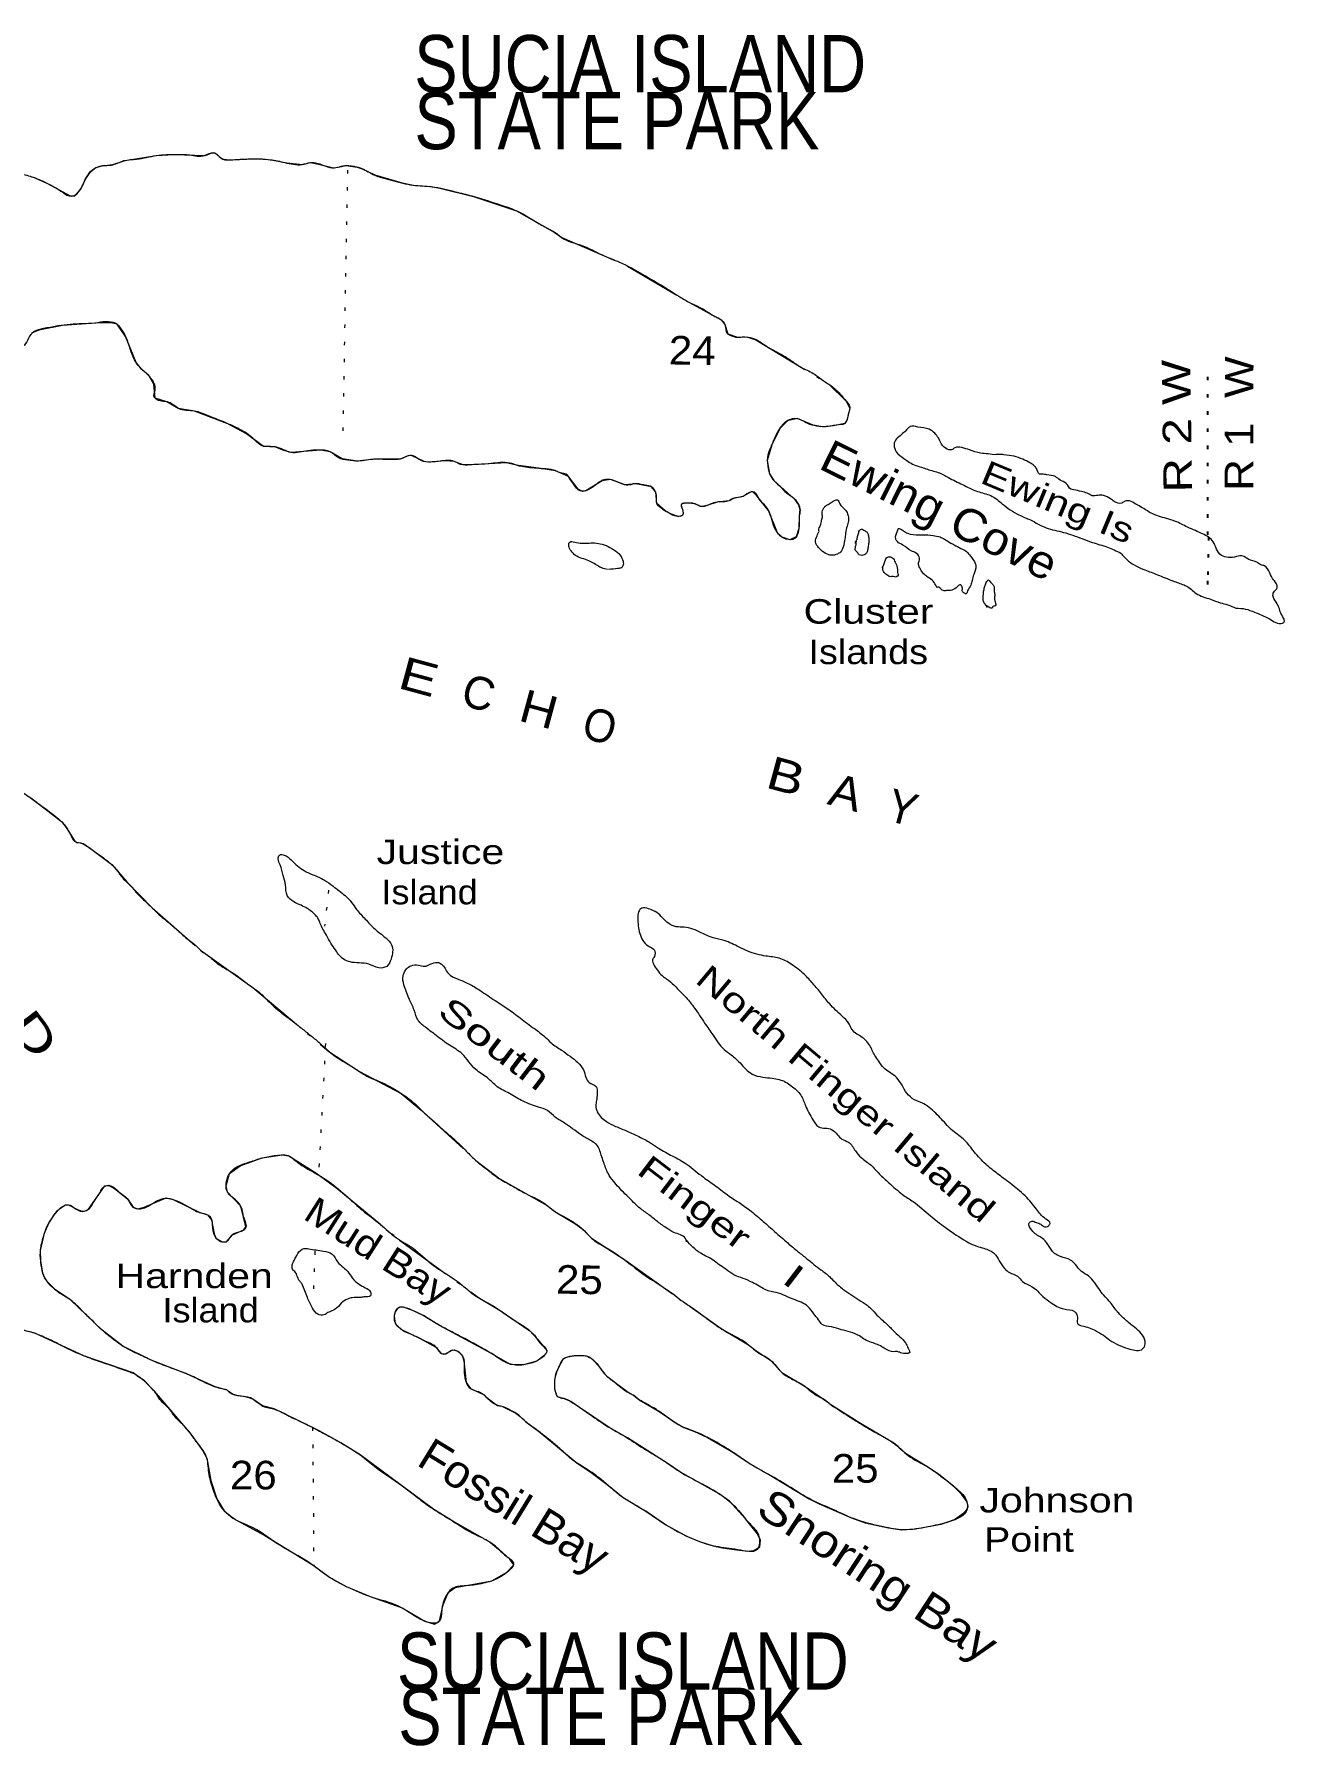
# Model space of a CAD drawing. Header units: feet. Extents: x -489137 to -242534, y 368785 to 558127.
# Drawn here: x -464296 to -456643, y 462159 to 472625 of the extents above; entities that cross this region are included whole.
import ezdxf

# ---------------------------------------------------------------- set-up
doc = ezdxf.new("R2010")
doc.units = ezdxf.units.FT
doc.header["$LTSCALE"] = 70
doc.linetypes.add('DOT_DASHED', pattern=[7.7, 5, -1.2, 0.3, -1.2])
doc.linetypes.add('DOTTED', pattern=[1.5, 0.3, -1.2])
for name, color, linetype, lineweight in [('39', 7, 'Continuous', 13), ('44', 7, 'DOT_DASHED', 13), ('6', 7, 'DOTTED', 25), ('7', 7, 'DOTTED', 13)]:
    doc.layers.add(name, color=color, linetype=linetype, lineweight=lineweight)
doc.layers.add('41', color=7, linetype='Continuous')
doc.layers.add('42', color=7, linetype='Continuous')

msp = doc.modelspace()

# ---------------------------------------------------------------- linework, layer by layer
at = {"layer": '39'}
for points in [[(-466481.91, 470072.8), (-466536.91, 470039.17), (-466600.3, 469983.39), (-466678.2, 469901.52), (-466719.41, 469843.42), (-466791.42, 469749.32), (-466836.64, 469693.3), (-466891.9, 469641.46), (-466928.62, 469615.66), (-466962.94, 469616.14), (-466980.68, 469646.74), (-466979.91, 469701.35), (-466975.33, 469739.73), (-466986.5, 469806.66), (-466995.76, 469865.46), (-467015.98, 469863.72), (-467046.58, 469841.89), (-467073.23, 469813.93), (-467111.7, 469806.37), (-467131.61, 469826.88), (-467131.09, 469863.29), (-467104.1, 469915.52), (-467081.55, 469939.49), (-467040.82, 469963.2), (-467014.38, 469977), (-466997.77, 470009.14), (-467013.37, 470047.8), (-467061.92, 470042.4), (-467101.98, 470065.22), (-467103.23, 470119.86), (-467100.18, 470192.66), (-467075.38, 470232.78), (-467024.39, 470268.49), (-466991.54, 470306.48), (-466986.58, 470371.15), (-466978.75, 470496.49), (-466955.88, 470542.71), (-466923.01, 470582.72), (-466904.23, 470624.94), (-466875.37, 470667.03), (-466850.37, 470721.32), (-466846.16, 470733.4), (-466804.72, 470807.68), (-466773.74, 470855.81), (-466673.67, 470935.36), (-466626.6, 470979.21), (-466573.3, 471035.13), (-466511.93, 471090.93), (-466466.65, 471151), (-466433.95, 471178.87), (-466370.9, 471210.37), (-466346.1, 471250.49), (-466294.77, 471310.48), (-466243.4, 471372.49), (-466192.18, 471424.38), (-466140.93, 471478.3), (-466055.45, 471525.67), (-465982.16, 471567.14), (-465868.18, 471630.31), (-465766.4, 471687.57), (-465681.17, 471716.74), (-465628.59, 471722.08), (-465543.62, 471733.04), (-465491.04, 471738.38), (-465408.15, 471745.32), (-465341.32, 471758.56), (-465254.24, 471775.56), (-465183.46, 471782.67), (-465116.66, 471793.88), (-465054.16, 471786.95), (-464963.42, 471777.59), (-464890.76, 471774.56), (-464844.35, 471771.9), (-464739.33, 471772.46), (-464642.11, 471793.37), (-464561.4, 471788.2), (-464529.07, 471789.78), (-464462.53, 471782.79), (-464381.91, 471771.55), (-464301.43, 471750.2), (-464207.11, 471708.43), (-464120.98, 471658.67), (-464068.83, 471633.67), (-464019.92, 471665.37), (-463978.39, 471745.72), (-463939.31, 471795.76), (-463878.37, 471821.22), (-463825.82, 471824.54), (-463746.68, 471851.76), (-463669.81, 471860.81), (-463548.33, 471883.41), (-463425.05, 471889.79), (-463344.32, 471886.65), (-463253.49, 471883.36), (-463198.72, 471900.81), (-463142.73, 471861.59), (-463092.31, 471856.85)], [(-463092.31, 471856.85), (-463001.37, 471861.66), (-462910.49, 471862.42), (-462851.99, 471857.56), (-462763.38, 471840.15), (-462658.54, 471828.57), (-462603.85, 471839.96), (-462531.37, 471824.79), (-462473.05, 471807.79), (-462386, 471822.77), (-462327.56, 471813.87), (-462303.42, 471807.46), (-462223.2, 471767.91), (-462104.6, 471729.84), (-461979.79, 471701.81), (-461862.8, 471692.09), (-461721.87, 471661.81), (-461619.24, 471636.11), (-461456.39, 471585.29), (-461323.82, 471534.89), (-461229.7, 471478.96), (-461155.57, 471437.46), (-461093.49, 471400.18), (-461073.53, 471383.72), (-460947.02, 471333.41), (-460822.64, 471275.03), (-460716.24, 471231.06), (-460573.92, 471156.25), (-460443.74, 471079.58), (-460341.66, 471015.45), (-460275.55, 470978.11), (-460203.35, 470942.71), (-460133.28, 470899.25), (-460095.21, 470878.49), (-460067.63, 470829.55), (-460061.97, 470801.15), (-460035.98, 470782.58), (-459997.76, 470771.93), (-459967.45, 470773.53), (-459902.93, 470766.57), (-459820.81, 470718.89), (-459730.64, 470669.08), (-459662.59, 470625.65), (-459606.57, 470588.45), (-459532.39, 470551), (-459472.42, 470507.68), (-459416.4, 470470.49), (-459368.57, 470425.31), (-459338.77, 470390.5), (-459309.15, 470343.56), (-459315.69, 470309.25), (-459344.93, 470240.87), (-459375.27, 470237.24), (-459440.05, 470226), (-459510.69, 470229), (-459565, 470243.92), (-459619.14, 470270.97), (-459671.67, 470269.68), (-459724.74, 470229.95), (-459768.19, 470155.69), (-459795.36, 470091.32), (-459812.28, 470036.93), (-459807.2, 469968.07), (-459797.59, 469933.54), (-459769.9, 469892.69), (-459730.03, 469855.71), (-459696.19, 469820.85), (-459660.2, 469796.07), (-459626.45, 469755.14), (-459612.91, 469712.46), (-459617.44, 469678.13), (-459618.13, 469629.58), (-459624.93, 469577.07), (-459645.63, 469540.93), (-459698.18, 469537.62), (-459734.24, 469558.35), (-459752.13, 469578.83), (-459779.56, 469637.89), (-459796.93, 469694.78), (-459820.59, 469735.57), (-459862.33, 469782.69), (-459892.04, 469823.57), (-459912.2, 469825.87), (-459961.06, 469798.22), (-460023.85, 469784.93), (-460054.36, 469769.17), (-460090.76, 469765.62), (-460119.06, 469763.99), (-460161.66, 469750.42), (-460212.33, 469736.96), (-460258.54, 469753.79), (-460313.03, 469756.57), (-460337.34, 469750.84), (-460331.74, 469718.38), (-460332.23, 469684), (-460362.63, 469676.32), (-460418.85, 469699.36)], [(-460418.85, 469699.36), (-460458.88, 469724.2), (-460490.64, 469763.08), (-460490.16, 469797.47), (-460497.78, 469829.95), (-460529.65, 469860.74), (-460569.92, 469869.39), (-460626.36, 469876.24), (-460654.74, 469868.54), (-460697.09, 469873.18), (-460757.31, 469898.29), (-460793.6, 469902.84), (-460817.91, 469897.11), (-460860.71, 469869.38), (-460907.58, 469839.68), (-460958.17, 469832.29), (-460997.95, 469875.33), (-461021.72, 469908.03), (-461033.58, 469926.4), (-461083.79, 469945.31), (-461119.94, 469959.97), (-461182.44, 469966.91), (-461238.91, 469971.74), (-461339.67, 469987.3), (-461387.92, 470002.13), (-461446.44, 470004.97), (-461501.04, 469999.66), (-461579.87, 469994.68), (-461630.4, 469991.33), (-461688.93, 469994.17), (-461727.03, 470012.91), (-461813.85, 470014.11), (-461870.47, 470008.83), (-461928.9, 470017.73), (-461950.94, 470030.18), (-461989.05, 470048.91), (-462053.97, 470027.56), (-462122.67, 470024.47), (-462163.05, 470025.03), (-462213.53, 470025.73), (-462312.63, 470014.96), (-462377.18, 470019.9), (-462433.52, 470034.85), (-462485.5, 470071.99), (-462560.09, 470081.12), (-462622.73, 470077.94), (-462723.86, 470067.2), (-462820.31, 470100.91), (-462900.98, 470108.1), (-462966.87, 470161.62), (-463052.94, 470215.42), (-463119.14, 470246.69), (-463229.59, 470290.71), (-463316, 470320.23), (-463412.71, 470335.74), (-463464.72, 470370.86), (-463535.19, 470386), (-463561.18, 470404.57), (-463556.48, 470451.04), (-463581.73, 470522.2), (-463659.41, 470598.14), (-463698.76, 470671.52), (-463723.95, 470746.74), (-463759.29, 470818.04), (-463797.13, 470854.98), (-463924.3, 470858.77), (-464003.13, 470853.8), (-464148.7, 470841.65), (-464227.67, 470826.56), (-464308.86, 470797.34), (-464364.52, 470717.18), (-464421.17, 470709.87), (-464487.65, 470720.91), (-464561.11, 470667.3), (-464628.22, 470633.84), (-464731.54, 470610.99), (-464812.9, 470569.63), (-464896.68, 470499.98), (-464964.74, 470399.76), (-464991.59, 470357.64), (-465000.44, 470303.14), (-464978.86, 470258.32), (-464911.13, 470192.64), (-464841.06, 470149.18), (-464781.18, 470099.79), (-464747.8, 470032.56), (-464784.6, 470000.7), (-464872.51, 469925.03), (-464889.18, 469888.84), (-464853.66, 469829.67), (-464825.77, 469802.98), (-464798.22, 469752.02), (-464849.81, 469673.83), (-464905.24, 469609.85), (-464991.27, 469524.04), (-465038.45, 469472.09), (-465057.31, 469423.8)], [(-456947.66, 469115.04), (-456889.16, 469110.18), (-456834.91, 469091.22), (-456742.61, 469049.47), (-456662.19, 469024.07), (-456654.06, 469028.01), (-456667.53, 469074.73), (-456694.85, 469141.88), (-456720.47, 469186.75), (-456716.06, 469212.99), (-456695.5, 469239), (-456699.19, 469263.34), (-456717.02, 469287.86), (-456740.65, 469330.68), (-456772.35, 469373.61), (-456794.47, 469379.98), (-456816.48, 469394.45), (-456872.73, 469415.47), (-456904.77, 469434.12), (-456943.19, 469430.61), (-456993.75, 469425.24), (-457035.98, 469437.96), (-457065.72, 469476.82), (-457087.3, 469521.63), (-457115.17, 469550.34), (-457151.25, 469569.05), (-457195.39, 469589.9), (-457243.56, 469610.8), (-457317.77, 469646.22), (-457372.06, 469663.16), (-457420.31, 469678), (-457466.49, 469696.85), (-457510.54, 469723.76), (-457550.6, 469746.57), (-457624.99, 469769.86), (-457645.36, 469758), (-457691.68, 469766.74), (-457713.66, 469783.23), (-457757.79, 469804.07), (-457792.11, 469804.55), (-457826.47, 469803), (-457856.55, 469817.58), (-457892.75, 469828.2), (-457939.04, 469838.96), (-457957.16, 469843.26), (-457984.94, 469878.04), (-458023.01, 469898.8), (-458050.99, 469919.42), (-458103.35, 469930.27), (-458133.57, 469934.73), (-458147.71, 469934.93), (-458167.41, 469969.6), (-458181.31, 469985.98), (-458207.3, 470004.55), (-458251.44, 470025.39), (-458303.67, 470044.32), (-458366.15, 470053.28), (-458396.4, 470055.73), (-458412.59, 470053.93), (-458463, 470058.67), (-458509.38, 470063.36), (-458575.75, 470082.5), (-458624.01, 470097.33), (-458666.44, 470095.89), (-458680.71, 470085.97), (-458702.95, 470084.26), (-458738.98, 470107.02), (-458766.56, 470155.96), (-458788.37, 470184.59), (-458822.35, 470209.34), (-458892.84, 470222.45), (-458939.25, 470225.12), (-458955.6, 470211.18), (-458978.13, 470189.24), (-459008.78, 470163.36), (-459033.41, 470135.38), (-459037.77, 470113.18), (-459024.23, 470070.51), (-458978.34, 470031.43), (-458952.35, 470012.86), (-458914.28, 469992.1), (-458878.11, 469979.46), (-458807.75, 469956.22), (-458767.52, 469945.55), (-458705.36, 469914.34), (-458619.14, 469870.65), (-458526.84, 469828.91), (-458446.42, 469803.51), (-458376.44, 469753.98), (-458274.42, 469685.8), (-458204.18, 469654.47), (-458107.93, 469606.6), (-458001.29, 469578.82), (-457888.74, 469540.84), (-457826.47, 469517.72), (-457731.97, 469488.08), (-457651.7, 469452.57)], [(-459495.59, 469583.37), (-459497.53, 469589.46), (-459495.28, 469605.62), (-459484.84, 469629.75), (-459482.59, 469645.91), (-459476.16, 469672.12), (-459477.84, 469696.42), (-459467.29, 469728.65), (-459452.95, 469742.61), (-459428.52, 469756.44), (-459402.02, 469774.28), (-459383.79, 469778.07), (-459370, 469753.6), (-459338.18, 469718.76), (-459322.4, 469692.24), (-459318.54, 469680.05), (-459316.95, 469649.68), (-459325.48, 469617.42), (-459334.19, 469573.03), (-459338.71, 469538.7), (-459347.42, 469494.31), (-459366.1, 469458.15), (-459384.45, 469446.26), (-459420.9, 469438.68), (-459441.04, 469443), (-459477.09, 469463.73), (-459498.99, 469486.29), (-459516.79, 469512.84), (-459512.23, 469549.2), (-459497.38, 469581.42)], [(-459274.48, 469511.51), (-459270.24, 469525.61), (-459264.04, 469535.64), (-459261.76, 469553.82), (-459257.55, 469565.9), (-459249.13, 469590.06), (-459236.9, 469597.99), (-459218.85, 469589.64), (-459202.84, 469579.3), (-459197.01, 469563.04), (-459191.3, 469538.68), (-459191.35, 469534.63), (-459193.74, 469508.36), (-459198.15, 469482.12), (-459200.34, 469470.01), (-459206.66, 469451.89), (-459220.94, 469441.97), (-459235.13, 469438.12), (-459251.22, 469442.39), (-459263.13, 469456.72), (-459273.09, 469466.97), (-459274.91, 469481.16), (-459270.55, 469503.36), (-459268.2, 469528.37)], [(-458773.47, 469239.51), (-458783.34, 469255.83), (-458805.12, 469286.48), (-458837.11, 469309.18), (-458857.07, 469325.64), (-458876.86, 469354.24), (-458888.57, 469382.73), (-458881.97, 469421.08), (-458899.74, 469449.66), (-458933.83, 469466.31), (-458983.82, 469501.4), (-459017.86, 469522.11), (-459027.7, 469540.46), (-459019.02, 469582.82), (-459010.66, 469602.94), (-458986.57, 469592.49), (-458938.46, 469567.54), (-458865.8, 469564.51), (-458799.23, 469559.54), (-458756.95, 469550.86), (-458728.88, 469536.31), (-458690.84, 469513.53), (-458670.79, 469503.13), (-458628.7, 469480.29), (-458594.64, 469461.61), (-458570.81, 469432.95), (-458541.16, 469388.03), (-458537.35, 469371.79), (-458550.18, 469321.39), (-458560.79, 469285.11), (-458569.26, 469256.91), (-458587.95, 469220.75), (-458600.32, 469202.71), (-458606.32, 469206.84), (-458620.31, 469217.15), (-458620.03, 469237.38), (-458623.89, 469249.57), (-458629.83, 469257.75), (-458658.36, 469239.93), (-458692.91, 469224.23), (-458717.17, 469222.54), (-458743.39, 469224.93), (-458763.32, 469243.41), (-458775.91, 469241.91)], [(-460789.27, 469352.45), (-460825.5, 469361.04), (-460847.54, 469373.49), (-460879.58, 469392.14), (-460913.68, 469408.8), (-460957.9, 469423.58), (-460993.95, 469444.31), (-461017.78, 469472.97), (-461027.44, 469503.45), (-461021.16, 469519.55), (-460990.87, 469519.13), (-460946.54, 469512.45), (-460857.68, 469513.24), (-460811.38, 469502.48), (-460763.24, 469479.55), (-460721.27, 469448.62), (-460697.56, 469411.87), (-460693.78, 469393.61), (-460693.98, 469379.45), (-460704.3, 469363.41), (-460726.6, 469357.65), (-460783.97, 469351.36)], [(-465057.31, 469423.8), (-465088.57, 469355.44), (-465137, 469358.13), (-465197.37, 469373.13), (-465248.47, 469329.33), (-465294.04, 469249.03), (-465323.85, 469140.19), (-465327.16, 469049.19), (-465330.58, 468950.09), (-465330.39, 468820.6), (-465317.2, 468753.65), (-465299.78, 468700.8), (-465272.23, 468649.84), (-465246.29, 468627.22), (-465204.35, 468594.27), (-465172.16, 468585.73), (-465095.15, 468604.89), (-465036.72, 468595.99), (-464999.1, 468542.86), (-464953.69, 468469.39), (-464942.21, 468424.72), (-464926.71, 468377.97), (-464907.1, 468337.23), (-464871.78, 468263.9), (-464818.07, 468206.51), (-464774, 468181.62), (-464736.09, 468148.72), (-464692.11, 468117.76), (-464662.25, 468087), (-464621.98, 468078.34), (-464587.46, 468092.03), (-464551.03, 468097.59), (-464540.76, 468109.59), (-464518.67, 468101.19), (-464456.82, 468047.73), (-464396.8, 468008.45), (-464316.78, 467954.74), (-464248.82, 467905.23), (-464156.92, 467835.17), (-464121.04, 467802.3), (-464083.42, 467749.17), (-464067.7, 467718.6), (-464041.91, 467685.87), (-464005.65, 467679.3), (-463969.59, 467658.57), (-463915.62, 467619.38), (-463845.67, 467567.82), (-463783.94, 467506.27), (-463758.21, 467469.49), (-463718.38, 467430.5), (-463658.75, 467362.9), (-463606.94, 467313.62), (-463567.11, 467274.63), (-463493.32, 467208.86), (-463435.42, 467161.52), (-463369.63, 467101.93), (-463307.72, 467052.52), (-463273.86, 467019.67), (-463223.87, 466984.59), (-463172.01, 466939.35), (-463141.98, 466920.73), (-463045.9, 466860.72), (-462973.98, 466805.09), (-462939.97, 466782.36), (-462866.22, 466714.57), (-462788.45, 466644.7), (-462728.51, 466599.36), (-462654.6, 466541.68), (-462600.69, 466498.45), (-462548.8, 466455.24), (-462461.02, 466379.16), (-462390.96, 466335.7), (-462336.9, 466302.57), (-462274.88, 466261.25), (-462166.52, 466213.21), (-462050.33, 466146.85), (-461972.39, 466089.12), (-461908.64, 466027.54), (-461852.79, 465978.2), (-461802.95, 465933), (-461751.08, 465887.77), (-461709.2, 465850.77), (-461661.4, 465803.57), (-461599.67, 465742.01), (-461519.8, 465678.18), (-461473.87, 465641.13), (-461395.76, 465595.53), (-461289.58, 465535.38), (-461181.33, 465479.25), (-461107.4, 465423.6), (-461057.32, 465394.58), (-460949.27, 465324.29), (-460877.56, 465254.5), (-460801.49, 465206.91), (-460699.44, 465140.75), (-460539.58, 465021.18), (-460485.52, 464988.06)], [(-459111.01, 469361.54), (-459102.73, 469375.59), (-459094.31, 469399.75), (-459090.13, 469409.81), (-459083.87, 469423.88), (-459071.67, 469429.78), (-459045.54, 469421.33), (-459031.75, 469396.86), (-459023.9, 469380.56), (-459016.37, 469342.02), (-459014.58, 469325.81), (-459012.62, 469321.73), (-459026.98, 469305.74), (-459043.1, 469307.99), (-459063.29, 469308.27), (-459081.32, 469318.64), (-459093.32, 469326.9), (-459103.24, 469339.17), (-459106.94, 469358.62), (-459106.94, 469367.11)], [(-457651.7, 469452.57), (-457603.93, 469403.35), (-457503.72, 469349.36), (-457427.4, 469319.97), (-457333.02, 469282.24), (-457264.72, 469257.02), (-457250.67, 469250.75), (-457190.73, 469205.41), (-457102.38, 469169.79), (-457044.11, 469148.75), (-456997.85, 469135.97), (-456947.66, 469115.04)], [(-458466.1, 469118.84), (-458486.01, 469146.49), (-458493.77, 469168.86), (-458493.63, 469178.97), (-458488.96, 469223.42), (-458482.53, 469249.63), (-458474.14, 469271.77), (-458459.78, 469287.76), (-458451.82, 469279.56), (-458435.92, 469261.13), (-458426.06, 469244.8), (-458426.23, 469232.67), (-458426.34, 469224.57), (-458422.68, 469198.22), (-458422.88, 469184.06), (-458423.11, 469167.88), (-458415.43, 469139.44), (-458415.49, 469135.4), (-458425.7, 469127.45), (-458433.8, 469125.54), (-458436.4, 469118.84), (-458457.62, 469120.96), (-458478.08, 469136.27)], [(-463708.21, 464443.32), (-463856.86, 464494.61), (-463953.31, 464528.32), (-464059.72, 464572.29), (-464159.98, 464622.24), (-464274.35, 464674.41), (-464352.78, 464697.75), (-464467.72, 464709.46), (-464560.85, 464692.54), (-464672.39, 464659.69), (-464779.74, 464636.9), (-464864.82, 464617.85), (-464980.22, 464597.2), (-465097.47, 464588.71), (-465210.39, 464600.39), (-465289.05, 464607.55), (-465379.47, 464639.15), (-465441.83, 464656.21), (-465493.78, 464695.37), (-465569.65, 464757.12), (-465589.29, 464795.83), (-465610.9, 464838.62), (-465636.58, 464879.45), (-465644.48, 464891.69), (-465709.91, 464977.58), (-465749.86, 465008.48), (-465765.55, 465041.07), (-465761.34, 465053.16), (-465724.71, 465072.88), (-465667.98, 465086.26), (-465585.17, 465087.13), (-465486.47, 465069.57), (-465392.12, 465029.82), (-465321.88, 464998.5), (-465189.57, 464929.9), (-465107.31, 464892.34), (-465016.88, 464860.73), (-464932.51, 464829.21), (-464878.31, 464806.2), (-464825.96, 464795.36), (-464783.53, 464796.8), (-464718.75, 464808.04), (-464680.42, 464805.48), (-464666.11, 464817.42), (-464637.39, 464849.4), (-464608.78, 464873.28), (-464580.03, 464907.28), (-464545.02, 464955.35), (-464507.93, 465007.44), (-464491.35, 465037.56), (-464466.29, 465095.89), (-464437.16, 465156.18), (-464409.77, 465236.73), (-464390.37, 465323.47), (-464383.43, 465386.09), (-464380.43, 465454.84), (-464391.8, 465507.6), (-464413.35, 465554.44), (-464465.56, 465575.4), (-464554.06, 465600.9), (-464636.78, 465606.1), (-464733.72, 465605.42), (-464798.24, 465612.38), (-464874.68, 465633.68), (-464922.76, 465660.65), (-465010.57, 465734.7), (-465052.45, 465771.7), (-465126.67, 465807.13), (-465182.66, 465846.35), (-465288.78, 465910.54), (-465374.83, 465966.36), (-465410.37, 466023.51), (-465526.15, 466118.19), (-465581.91, 466173.59), (-465665.28, 466275.91), (-465742.27, 466400.4), (-465809.69, 466488.33), (-465887.54, 466552.14), (-465943.33, 466605.51), (-465991.1, 466654.74), (-466098.81, 466749.3), (-466146.41, 466810.66), (-466238.05, 466898.93), (-466287.41, 466978.53), (-466360.69, 467080.71), (-466420.48, 467136.16), (-466533.99, 467249.02), (-466577.61, 467306.28), (-466639.08, 467386.04), (-466728.79, 467468.21), (-466792.4, 467539.91), (-466863.68, 467640.04), (-466906.9, 467725.62), (-466978.27, 467819.68)], [(-462625.98, 467279.78), (-462664.09, 467298.52), (-462708.22, 467319.37), (-462748.06, 467358.36), (-462759.25, 467423.26), (-462772.59, 467480.1), (-462791.86, 467545.11), (-462803.46, 467581.69), (-462795.04, 467605.85), (-462766.77, 467605.46), (-462724.77, 467576.55), (-462684.91, 467539.58), (-462644.93, 467510.7), (-462592.78, 467485.7), (-462520.55, 467452.32), (-462470.56, 467417.23), (-462394.67, 467357.51), (-462354.86, 467316.49), (-462325.18, 467273.59), (-462271.49, 467214.17), (-462243.66, 467183.43), (-462181.84, 467127.95), (-462145.9, 467099.12), (-462110.16, 467056.14), (-462113.41, 466969.18), (-462140.29, 466925.04), (-462188.89, 466915.6), (-462249.14, 466938.69), (-462309.63, 466945.6), (-462364.05, 466952.42), (-462404.2, 466969.17), (-462436.08, 466999.96), (-462453.88, 467026.51), (-462481.57, 467067.36), (-462509.15, 467116.3), (-462530.85, 467153.02), (-462546.51, 467187.63), (-462558.25, 467214.1), (-462576.08, 467238.63), (-462627.89, 467280.72)], [(-458968.5, 466160.75), (-459031.82, 466252.68), (-459099.75, 466304.2), (-459131.48, 466345.11), (-459155.22, 466379.83), (-459186.67, 466440.97), (-459240.41, 466496.34), (-459274.45, 466517.05), (-459300.26, 466547.75), (-459314, 466576.27), (-459355.77, 466621.36), (-459431.46, 466695.25), (-459481.08, 466756.64), (-459534.7, 466820.1), (-459586.42, 466875.45), (-459664.31, 466937.23), (-459740.51, 466974.7), (-459821.1, 466987.96), (-459931.75, 467017.82), (-459985.92, 467042.85), (-460076.23, 467082.55), (-460144.65, 467099.68), (-460216.9, 467131.04), (-460321.43, 467164.86), (-460369.86, 467167.55), (-460418.03, 467188.45), (-460487.78, 467254.17), (-460539.96, 467277.15), (-460580.29, 467281.75), (-460600.82, 467257.76), (-460605.37, 467221.4), (-460592.58, 467126.13), (-460541.15, 467050.56), (-460503.16, 467023.73), (-460503.7, 466985.29), (-460514.09, 466965.2), (-460504.48, 466930.67)], [(-460306.26, 465240.51), (-460314.05, 465260.85), (-460384.2, 465298.24), (-460432.26, 465327.23), (-460490.24, 465368.5), (-460544.15, 465411.74), (-460600.11, 465452.98), (-460639.95, 465491.98), (-460683.76, 465535.07), (-460753.37, 465610.9), (-460787.01, 465659.93), (-460814.3, 465729.1), (-460827.86, 465769.75), (-460857.23, 465834.9), (-460885.21, 465855.52), (-460943.3, 465888.7), (-460977.28, 465913.45), (-461029.26, 465950.59), (-461053.26, 465967.11), (-461109.31, 466002.28), (-461157.19, 466043.41), (-461211.42, 466064.4), (-461305.82, 466100.1), (-461389.96, 466147.81), (-461464.1, 466189.3), (-461523.92, 466242.74), (-461595.89, 466294.32), (-461679.34, 466390.57), (-461755.35, 466442.21), (-461837.3, 466502.02), (-461899.23, 466549.41), (-461947.06, 466594.59), (-461972.42, 466657.66), (-462001.76, 466724.84), (-462034.85, 466812.3), (-462040.14, 466867), (-462033.82, 466885.12), (-462019.34, 466909.2), (-461990.79, 466929.04), (-461946.32, 466932.47), (-461908.04, 466925.87), (-461873.55, 466937.53), (-461830.97, 466949.08), (-461804.87, 466938.6), (-461763.27, 466881.37), (-461707.2, 466848.22), (-461638.95, 466818.95), (-461568.86, 466777.51), (-461476.84, 466715.53), (-461402.8, 466667.97), (-461322.87, 466608.19), (-461236.94, 466544.27), (-461171.02, 466492.78), (-461135.17, 466457.88), (-461071.19, 466412.48), (-461019.21, 466375.34), (-460971.3, 466336.23), (-460937.58, 466293.28), (-460922.08, 466246.53), (-460902.35, 466213.88), (-460860.27, 466191.04), (-460852.82, 466146.43), (-460857.46, 466104), (-460861.93, 466073.71), (-460852.37, 466035.14), (-460796.67, 465975.69), (-460740.54, 465946.59), (-460670.28, 465917.29), (-460598.05, 465883.91), (-460527.9, 465846.52), (-460477.88, 465813.45), (-460393.74, 465765.75), (-460303.6, 465713.92), (-460203.74, 465635.65), (-460127.76, 465581.99), (-460045.84, 465520.15), (-459979.81, 465476.75), (-459911.85, 465427.25), (-459838.01, 465365.52), (-459768.2, 465303.86), (-459688.41, 465233.96), (-459624.55, 465180.47), (-459570.64, 465137.23), (-459484.76, 465069.27), (-459432.84, 465028.08), (-459404.97, 464999.37), (-459351.12, 464952.09), (-459253.1, 464885.98), (-459203.09, 464852.92), (-459169.19, 464822.1), (-459133.39, 464783.16), (-459101.49, 464754.39), (-459065.61, 464721.52), (-459045.7, 464701.01), (-459001.86, 464659.94), (-458968.05, 464623.05), (-458958.21, 464604.7)], [(-460504.48, 466930.67), (-460446.9, 466861.08), (-460428.9, 466848.69), (-460341.21, 466766.55), (-460309.36, 466733.73), (-460257.75, 466670.29), (-460196.45, 466578.4), (-460144.99, 466504.84), (-460077.57, 466416.91), (-460033.61, 466383.93), (-459979.79, 466334.62), (-459906.03, 466266.83), (-459839.66, 466247.7), (-459783.21, 466240.85), (-459700.75, 466217.45), (-459666.74, 466194.72), (-459608.99, 466137.26), (-459579.59, 466074.13), (-459534.38, 465986.51), (-459498.64, 465943.52), (-459420.1, 465928.27), (-459384.22, 465895.4), (-459356.32, 465868.71), (-459316.2, 465849.94), (-459274.54, 465796.76), (-459238.77, 465755.8), (-459178.86, 465708.43), (-459129.1, 465657.16), (-459069.3, 465601.7), (-458985.51, 465529.72), (-458921.5, 465486.35), (-458815.69, 465399.9), (-458725.81, 465329.86), (-458657.82, 465282.38), (-458531.57, 465213.86), (-458489.34, 465201.14), (-458423.17, 465167.85), (-458395.51, 465124.97), (-458359.85, 465075.92), (-458331.9, 465053.28), (-458283.76, 465030.35), (-458251.91, 464997.54), (-458193.79, 464966.38), (-458127.99, 464906.8), (-458080.05, 464869.71), (-457999.84, 464830.16), (-457935.43, 464815.1), (-457915.75, 464778.41), (-457916.27, 464742), (-457890.22, 464727.47), (-457843.95, 464714.69), (-457805.82, 464697.97), (-457757.77, 464668.98), (-457717.79, 464640.1), (-457667.71, 464611.08), (-457607.46, 464587.99), (-457565.2, 464577.29), (-457524.76, 464580.77), (-457504.2, 464606.79), (-457511.56, 464657.47), (-457587.22, 464733.38), (-457643.07, 464782.72), (-457670.93, 464811.43), (-457714.55, 464868.69), (-457778.13, 464942.41), (-457849.55, 465032.42), (-457891.58, 465059.31), (-457929.34, 465102.32), (-457959.26, 465129.04), (-458019.54, 465150.11), (-458073.54, 465187.28), (-458105.16, 465236.27), (-458123.07, 465254.73), (-458181.05, 465296), (-458208.8, 465332.81), (-458212.52, 465355.11), (-458194.18, 465367), (-458168.05, 465358.54), (-458139.92, 465348.04), (-458121.95, 465333.62), (-458093.6, 465339.3), (-458083.3, 465353.32), (-458109.18, 465379.98), (-458166.9, 465439.46), (-458236.42, 465521.35), (-458282.29, 465562.46), (-458370.18, 465630.44), (-458440.1, 465684.02), (-458511.87, 465749.76), (-458547.64, 465790.72), (-458607.21, 465862.36), (-458679.09, 465920.01), (-458712.96, 465952.85), (-458782.59, 466026.66), (-458868.52, 466090.57), (-458926.7, 466117.68), (-458968.5, 466160.75)], [(-463118, 464334.64), (-463196.45, 464355.96), (-463274.71, 464391.44), (-463366.98, 464435.21), (-463457.38, 464468.84), (-463555.79, 464506.62), (-463642.07, 464546.26), (-463736.33, 464592.08), (-463818.31, 464649.87), (-463890.17, 464709.54), (-463937.96, 464756.74), (-463999.72, 464816.27), (-464071.46, 464884.04), (-464137.52, 464925.42), (-464205.33, 464985.03), (-464236.98, 465032.01), (-464252.22, 465096.96), (-464255.88, 465123.32), (-464256.93, 465192.12), (-464239.66, 465270.79), (-464216.51, 465337.24), (-464179.3, 465397.42), (-464152.57, 465431.45), (-464113.78, 465461.26), (-464085.43, 465466.94), (-464051.36, 465448.25), (-464001.17, 465427.32), (-463958.51, 465444.94), (-463927.57, 465491.05), (-463892.5, 465543.17), (-463869.81, 465577.25), (-463827.32, 465582.73), (-463771.36, 465541.49), (-463727.43, 465506.48), (-463691.83, 465453.38), (-463655.63, 465442.76), (-463586.64, 465466.09), (-463495.19, 465507.31), (-463436.78, 465496.38), (-463344.53, 465450.59), (-463276.34, 465417.27), (-463236.11, 465406.59), (-463212.25, 465379.96), (-463206.68, 465345.49), (-463191.53, 465274.46), (-463153.6, 465243.59), (-463115.21, 465245.08), (-463102.89, 465259.07), (-463080.28, 465287.08), (-463027.5, 465306.58), (-463000.97, 465326.45), (-463012.25, 465385.28), (-463021.75, 465427.9), (-463039.34, 465468.61), (-463065.19, 465497.29), (-463105.11, 465530.22), (-463122.57, 465581.04), (-463111.67, 465637.55), (-463088.95, 465673.65), (-462979.12, 465728.78), (-462900, 465753.98), (-462817, 465769.02), (-462734.27, 465763.82), (-462696.31, 465734.97), (-462544.16, 465641.81), (-462376.36, 465512.02), (-462288.61, 465433.92), (-462178.77, 465347.41), (-462080.98, 465265.13), (-461978.9, 465200.99), (-461865.16, 465104.32), (-461779.14, 465046.47), (-461679.17, 464976.29), (-461603.3, 464914.54), (-461521.18, 464866.87), (-461447.11, 464821.33), (-461367.12, 464765.59), (-461311.07, 464730.42), (-461273.08, 464703.59), (-461227.3, 464656.41), (-461203.53, 464623.71), (-461161.79, 464576.6), (-461207.01, 464520.57), (-461257.8, 464499.02), (-461332.71, 464485.9), (-461407.21, 464501.09), (-461485.29, 464548.71), (-461589.45, 464608.83), (-461673.62, 464654.51), (-461765.84, 464702.33), (-461837.98, 464741.77), (-461916.06, 464789.39), (-461972.22, 464816.47), (-462034.5, 464839.59), (-462066.83, 464838.02), (-462091.55, 464803.96), (-462086.41, 464739.15)], [(-462656.49, 464981.76), (-462670.39, 464998.14), (-462682.25, 465016.51), (-462697.88, 465053.15), (-462715.77, 465073.63), (-462717.42, 465099.95), (-462706.95, 465126.11), (-462684.14, 465168.28), (-462647.34, 465200.14), (-462617.08, 465197.7), (-462526.4, 465184.3), (-462474.16, 465165.37), (-462440.5, 465118.37), (-462404.64, 465083.47), (-462378.74, 465058.84), (-462351.01, 465020.01), (-462309.16, 464980.99), (-462271.08, 464960.22), (-462239.15, 464933.48), (-462239.47, 464911.23), (-462277.94, 464903.67), (-462304.25, 464899.99), (-462350.71, 464898.61), (-462379.09, 464890.91), (-462417.83, 464865.14), (-462454.68, 464829.23), (-462499.42, 464807.6), (-462523.85, 464793.77), (-462562.15, 464798.35), (-462593.94, 464835.21), (-462625.33, 464900.39), (-462656.92, 464982.01)], [(-458958.21, 464604.7), (-458944.51, 464574.16), (-458942.55, 464570.09), (-458999.19, 464562.78), (-459009.23, 464566.97), (-459053.62, 464569.61), (-459103.75, 464594.58), (-459176.01, 464625.94), (-459216.16, 464642.68), (-459250.17, 464665.41), (-459304.37, 464688.41), (-459360.7, 464703.36), (-459421.04, 464720.38), (-459477.37, 464735.33), (-459499.18, 464763.95), (-459528.95, 464800.79), (-459564.66, 464845.79), (-459654.92, 464889.54), (-459717.14, 464916.7), (-459773.44, 464933.67), (-459789.56, 464935.92), (-459861.79, 464969.29), (-459903.87, 464992.13), (-459960.06, 465017.19), (-460018.33, 465038.23), (-460066.3, 465073.29), (-460108.32, 465100.18), (-460148.28, 465131.08), (-460220.42, 465170.52), (-460310.3, 465251.05)], [(-460485.52, 464988.06), (-460389.53, 464921.98), (-460339.59, 464882.85), (-460281.59, 464843.6), (-460203.62, 464787.89), (-460145.67, 464744.6), (-460055.61, 464686.7), (-459953.42, 464630.65), (-459919.47, 464603.88), (-459873.54, 464566.82), (-459793.47, 464517.15), (-459723.86, 464441.32), (-459667.85, 464404.13), (-459593.69, 464364.66), (-459509.77, 464300.77), (-459457.68, 464271.72), (-459437.72, 464255.26)], [(-462086.41, 464739.15), (-462048.53, 464704.23), (-461970.3, 464666.72), (-461906.13, 464635.48), (-461836.03, 464594.04), (-461804.24, 464557.18), (-461773.93, 464558.79), (-461747.42, 464576.63), (-461705.08, 464572), (-461669.43, 464522.94), (-461666.36, 464454.11), (-461659.12, 464395.33), (-461635.52, 464350.49), (-461611.49, 464336), (-461583.37, 464325.49)], [(-461077.72, 464285.9), (-461093.12, 464292.39), (-461102.98, 464308.71), (-461112.45, 464353.35), (-461111.88, 464393.81), (-461101.06, 464444.24), (-461082.32, 464484.45), (-461057.49, 464526.59), (-461033.09, 464538.39), (-460980.48, 464545.76), (-460932.03, 464545.08), (-460889.86, 464528.31), (-460846.07, 464483.19), (-460790.48, 464415.65), (-460736.54, 464374.44), (-460658.6, 464316.71), (-460632.52, 464304.21), (-460598.49, 464275.92)], [(-463708.21, 464443.32), (-463681.12, 464433.81), (-463666.07, 464422.01), (-463639.21, 464404.1), (-463610.32, 464379.28), (-463586.31, 464353.65), (-463570.85, 464337.78)], [(-463110.04, 464328.43), (-463100.72, 464320.3), (-462966.18, 464282.89), (-462896.75, 464236.31), (-462822.52, 464215.92), (-462736.75, 464174.94), (-462658.94, 464138.24), (-462585.18, 464101.66), (-462493.58, 464052.41), (-462392.12, 463994.77), (-462296.84, 463933.27), (-462211.84, 463865.99), (-462047.37, 463749.82), (-461950.42, 463676.12), (-461871.24, 463617.11), (-461756.05, 463544.9), (-461614.94, 463459.78), (-461505.39, 463401.9), (-461404.76, 463315.95), (-461365.47, 463276.33), (-461415.92, 463211), (-461489.91, 463170.65), (-461587.74, 463145.17), (-461677.01, 463135.64), (-461734.01, 463123.13), (-461769.43, 463087.73), (-461802.4, 462997.59), (-461823.01, 462915.18), (-461907.77, 462921.71), (-462068.91, 463013.49), (-462229.15, 463066.78), (-462381.02, 463129.94), (-462504.41, 463198.34), (-462619.25, 463282.69), (-462790.26, 463382.86), (-462956.99, 463491), (-463066.71, 463542.8), (-463155.34, 463624.36), (-463200.88, 463726.92), (-463228.17, 463830.98), (-463243.52, 463928.61), (-463299.7, 464013.26), (-463338.57, 464067.04), (-463383.57, 464118.98), (-463432.67, 464169), (-463465.72, 464214.51), (-463526.59, 464277.04), (-463551.74, 464316.24), (-463570.85, 464337.78)], [(-463118, 464334.64), (-463116.32, 464333.64), (-463114.42, 464332.58), (-463112.03, 464330.75), (-463109.96, 464328.32)], [(-461583.37, 464325.49), (-461574.35, 464323.5), (-461567.35, 464318.83), (-461556.91, 464313.31), (-461547.21, 464306.3), (-461541.07, 464300.41), (-461535.71, 464295.44)], [(-461077.73, 464285.91), (-461066.69, 464284.51), (-460991.15, 464249.32), (-460907.87, 464192.22), (-460802.78, 464120.3), (-460671.54, 464043.57), (-460556.41, 463969.34), (-460457.02, 463909.74), (-460347.95, 463835.68), (-460220.57, 463765.14), (-460115.13, 463705.36), (-460012.36, 463623.39), (-459920.4, 463517.44), (-459867.79, 463449.08), (-459874.43, 463360.2), (-459993.84, 463357.62), (-460126.74, 463377.71), (-460298.93, 463437.42), (-460450.2, 463520.81), (-460555.29, 463592.73), (-460702.34, 463682.07), (-460828.72, 463787), (-460919.84, 463852.43), (-460999.25, 463903.35), (-461082.05, 463976.64), (-461139.29, 464024.88), (-461236.18, 464100.6), (-461289.62, 464140.64), (-461332.95, 464180.38), (-461382.64, 464210.18), (-461434.53, 464233.97), (-461468.65, 464243.06), (-461535.75, 464295.47)], [(-459436.13, 464252.14), (-459328.57, 464182.39), (-459237.21, 464125.05), (-459137.77, 464067.47), (-459040.34, 464009.95), (-458951.54, 463934.47), (-458832.24, 463864.16), (-458766.8, 463819.72), (-458665.99, 463739.84), (-458597.45, 463662.92), (-458591.02, 463606.04), (-458702.51, 463528.32), (-458830.83, 463497.66), (-458979, 463479.73), (-459101.85, 463497.51), (-459260.43, 463538.59), (-459416.22, 463605.92), (-459557.92, 463670.81), (-459653.32, 463728.27), (-459788.49, 463809.17), (-459913.84, 463879.65), (-460001.1, 463938.9), (-460106.37, 464004.74), (-460249.86, 464077.78), (-460347.81, 464117.09), (-460435.07, 464176.34), (-460490.58, 464214.41), (-460598.49, 464275.92)], [(-459437.72, 464255.26), (-459437.21, 464254.39), (-459436.41, 464252.81), (-459435.99, 464251.76)]]:
    msp.add_spline(points, degree=3, dxfattribs=at)
at = {"layer": '44'}
for points in [[(-464306.76, 471752.07), (-464218.6, 471714.41), (-464075.83, 471636.04), (-464049.73, 471636.83), (-464034.55, 471649.08), (-464008.11, 471682.27), (-463982.82, 471738.25), (-463950.33, 471785.16), (-463918.56, 471809.05), (-463879.9, 471820.92), (-463815.52, 471827.41), (-463738.77, 471852.94), (-463550.16, 471883.17), (-463441.91, 471890.19), (-463248.75, 471883.58), (-463210.09, 471899.15), (-463194.79, 471900.16), (-463182.53, 471893.23), (-463152.74, 471865.37), (-463133.42, 471860.09), (-463104.61, 471856.9), (-463084.82, 471857.18), (-462951.38, 471862.58), (-462898.95, 471862.05), (-462846.85, 471856.8), (-462751.79, 471838.24)], [(-462751.79, 471838.24), (-462653.2, 471828.68), (-462605.63, 471840.14), (-462556.68, 471830.94), (-462465.64, 471806.92), (-462437.57, 471811.57), (-462388.84, 471822.95), (-462320.92, 471812.38), (-462289.69, 471801.79), (-462212.95, 471764.14), (-462046.57, 471715.19), (-461975.59, 471701.15), (-461867.72, 471692.96), (-461814.7, 471682.57), (-461609.16, 471633.33), (-461345.92, 471545.63), (-461116, 471414.05), (-461070.03, 471381.97), (-460666.98, 471206.94), (-460310.63, 470997.37), (-460094.43, 470877.92), (-460072.37, 470850.11), (-460055.27, 470793.7), (-459995.18, 470771.85), (-459938.12, 470773.73), (-459883.16, 470756.22), (-459436.95, 470484.55), (-459330.83, 470380.64), (-459308.28, 470336.44), (-459325.73, 470264.96), (-459338.6, 470244.92), (-459409, 470231.12), (-459474.6, 470224.87), (-459531.96, 470233.61), (-459630.7, 470274.02), (-459688.99, 470261.24), (-459734.61, 470215.9), (-459785.99, 470114.66), (-459813.81, 470019.05), (-459798.98, 469936.82), (-459772.66, 469895.55), (-459646.27, 469782.58), (-459621.71, 469746.35), (-459613.15, 469718.71), (-459617.29, 469680.65), (-459620.56, 469602.83), (-459636.4, 469550.52), (-459675.37, 469532.24), (-459721.34, 469548.88), (-459750.36, 469575.96), (-459805.01, 469711.74), (-459876.24, 469802.7), (-459900.72, 469827.33), (-459915.82, 469824.43), (-459961.63, 469798.04), (-460019, 469786.45), (-460046.25, 469771.85), (-460119.96, 469763.83), (-460183.73, 469743.85), (-460210.93, 469737.22), (-460222.43, 469737.59), (-460254.14, 469752.77)], [(-460254.14, 469752.77), (-460300.85, 469756.72), (-460322.47, 469756.74), (-460332.85, 469754.51), (-460332.85, 469754.51), (-460339.93, 469746.48), (-460340.17, 469740.37), (-460331.68, 469717.63), (-460327.98, 469694.59), (-460330.35, 469686.76), (-460336.11, 469680.09), (-460347.8, 469675.07), (-460364.34, 469676.83), (-460398.77, 469689.61), (-460438.51, 469710.43), (-460487.69, 469755.93), (-460495.61, 469824.87), (-460520.17, 469856.24), (-460616.34, 469875.58), (-460682.17, 469869.98), (-460771.34, 469901.37), (-460823.17, 469893.83), (-460922.69, 469832.02), (-460942.79, 469827.69), (-460969.62, 469841.98), (-461028.21, 469920.44), (-461108.16, 469956.03), (-461198.55, 469968.3), (-461348.87, 469989.57), (-461407.79, 470004.75), (-461622.74, 469991.84), (-461673.35, 469992.37), (-461727.9, 470013), (-461780.05, 470015.23), (-461889.69, 470008.91), (-461911.49, 470011.89), (-461985.18, 470047.47), (-462004.98, 470048.81), (-462058.15, 470027.29), (-462218.73, 470025.72), (-462319.73, 470014.84), (-462413.41, 470028.08), (-462485.1, 470071.87), (-462542.2, 470081.06), (-462725.24, 470067.18), (-462774.97, 470082.06), (-462817.63, 470100.24), (-462892.73, 470104.73), (-462996.85, 470181.5), (-463110.87, 470243.16), (-463314.53, 470319.76), (-463415.15, 470336.56), (-463485.33, 470376.44), (-463556.49, 470398.48), (-463564.9, 470485.09), (-463594.49, 470538.02), (-463637.31, 470573.84), (-463671.52, 470617.58), (-463737.07, 470776.96), (-463787.41, 470851.02), (-463816.79, 470858.8), (-463891.1, 470860.78), (-464123.12, 470844.04), (-464267.42, 470814.82), (-464311.48, 470795.96)], [(-464319.91, 467956.9), (-464254.82, 467909.67), (-464128.71, 467810.3), (-464099.5, 467774.66), (-464047.61, 467690.77), (-464035.92, 467682.9), (-464011.18, 467681.15), (-463995.51, 467674.04), (-463960.59, 467652.06), (-463821.58, 467547.19), (-463729.89, 467442.08), (-463574.9, 467282.15), (-463278.88, 467024.1), (-462959.49, 466795.78), (-462493.91, 466405.07), (-462306.7, 466282.36), (-462052.71, 466148.38), (-461928.56, 466046.34), (-461596.2, 465738.95), (-461449.4, 465625.04), (-461158.53, 465463.58), (-461112.74, 465427.06), (-460990.11, 465352.15), (-460939.23, 465316.27), (-460887.91, 465262.22), (-460678.24, 465126.1), (-460284.16, 464845.4), (-460095.51, 464711.25), (-459928.28, 464610.94), (-459881.82, 464573.47), (-459793.25, 464516.98), (-459723.95, 464441.39), (-459587, 464360.34), (-459437.72, 464255.26)], [(-463124.02, 464335.76), (-463189.54, 464353.11), (-463365.16, 464434.46), (-463580.46, 464517.26), (-463754.31, 464602.53), (-463879.39, 464699.5), (-464073.12, 464885.54), (-464165.31, 464947.29), (-464214.75, 464995.4), (-464214.75, 464995.4), (-464231.67, 465019.78), (-464242.34, 465049.35), (-464255.96, 465124.14), (-464257.3, 465188.27), (-464232.97, 465293.67), (-464206.84, 465355.42), (-464167.53, 465413.44), (-464139.39, 465444.08), (-464103.62, 465466.04), (-464082.27, 465465.6), (-464027.86, 465437.22), (-463997.35, 465426.59), (-463975.23, 465431.58), (-463963.63, 465439.74), (-463863.63, 465583.01), (-463839.04, 465587.18), (-463805.16, 465566.96), (-463725.12, 465504.4), (-463690.21, 465452.22), (-463663.62, 465441.91), (-463623.11, 465452.53), (-463488.12, 465508.66), (-463445.25, 465500.27), (-463286.46, 465422.19), (-463236.12, 465406.59), (-463211.34, 465375.73), (-463195.61, 465288.79), (-463184.63, 465262.84), (-463146.21, 465240.9), (-463120.21, 465241.47), (-463083.28, 465283.74), (-463012.86, 465313.22), (-463001.33, 465333.3), (-463033.17, 465458.28), (-463079.09, 465508.46), (-463113.92, 465544.04), (-463122.63, 465583.76), (-463102.19, 465658.18), (-463036.37, 465705.74), (-462902.03, 465753.44), (-462779.41, 465772.62), (-462738.53, 465765.74), (-462574.36, 465661.93), (-462445.94, 465568.74), (-462061.76, 465251.37), (-461578.63, 464899.68), (-461447.11, 464821.33), (-461264.96, 464696.83), (-461220.86, 464647.92), (-461161.13, 464575.2), (-461162.35, 464561.44), (-461178.93, 464542.68), (-461221.97, 464510.92), (-461304.29, 464488.48), (-461383.04, 464491.42), (-461525.66, 464572.24), (-461816.5, 464729.81), (-461920.51, 464791.85), (-461976.72, 464818.48), (-462037.33, 464840.45), (-462058, 464841.5), (-462073.22, 464833.51), (-462088.6, 464811.58), (-462095.26, 464789.91), (-462095.46, 464761.21), (-462086.39, 464739.11), (-462053.99, 464707.17), (-461934.62, 464649.38), (-461840.63, 464596.95), (-461809.11, 464560.82), (-461794.14, 464554.64), (-461780.34, 464556.68), (-461746.88, 464576.8), (-461727.79, 464579.35), (-461702.02, 464569.73), (-461677.1, 464543.86), (-461668.43, 464513.29), (-461655.12, 464380.45), (-461627.55, 464344.24), (-461548.38, 464307.34)], [(-463587.19, 464354.56), (-463621.59, 464389.98), (-463667.9, 464423.35), (-463691.57, 464439.24), (-463988.12, 464541.35), (-464291.83, 464681.19), (-464358.49, 464699.04)], [(-461077.72, 464285.9), (-461080.56, 464287.83), (-461088.88, 464290.02), (-461092.94, 464292.22), (-461099.95, 464301.54), (-461104.26, 464312.72), (-461109.45, 464332.45), (-461111.92, 464347.6), (-461113.03, 464365.07), (-461111.97, 464392.99), (-461108.29, 464418.05), (-461100.86, 464444.77), (-461087.78, 464473.63), (-461063.97, 464518.25), (-461056.64, 464527.53), (-461047.44, 464533.96), (-461047.44, 464533.96), (-461033.21, 464538.36), (-460997.29, 464544.25), (-460966.28, 464546.47), (-460940, 464545.89), (-460915.5, 464541.71), (-460899, 464534.69), (-460899, 464534.69), (-460871.15, 464510.9), (-460846.74, 464483.96), (-460810.14, 464435.89), (-460793.89, 464418.57), (-460694.46, 464343), (-460658.25, 464316.46), (-460630.37, 464302.59), (-460598.81, 464276.22)], [(-463562.12, 464327.94), (-463331.19, 464057.33), (-463263.86, 463963.21), (-463239.11, 463917.8), (-463215.77, 463780.39), (-463179.69, 463669.26), (-463133.94, 463596.33), (-463080.26, 463551.11), (-462885.1, 463444.31), (-462596.08, 463267.04), (-462484.83, 463186.01), (-462387.86, 463133.15), (-462241.82, 463071.67), (-462045.2, 463003.45), (-461906.72, 462921.19), (-461847.86, 462902.8), (-461818.27, 462923.9), (-461795.06, 463020.21), (-461765.2, 463095.54), (-461721.79, 463127.24), (-461497.02, 463168.27), (-461407.16, 463218), (-461363.24, 463264.58), (-461386.44, 463299.43), (-461475.51, 463380.01), (-461509.57, 463404.57), (-461736.32, 463532.84), (-461852.11, 463604.11), (-462113.87, 463797.49), (-462302.51, 463937.31), (-462420.44, 464011.19), (-462553.46, 464085), (-462772.46, 464191.96), (-462828.53, 464218.5), (-462899.67, 464237.56), (-462953.21, 464275.25), (-462973.09, 464285.92), (-462989.86, 464290.99), (-463056.29, 464300.85), (-463082.59, 464308.82), (-463110.04, 464328.43)], [(-461535.33, 464295.15), (-461474.86, 464247.91), (-461462.34, 464239.68), (-461450.81, 464237.31), (-461437.22, 464234.93), (-461415.42, 464225.81), (-461350.72, 464192.44), (-461324.18, 464173.09), (-461288.82, 464140.03), (-461204.26, 464075.97), (-460976.11, 463887.03), (-460889.35, 463831.06), (-460791.67, 463756.79), (-460694.09, 463676.41), (-460555.62, 463592.94), (-460433.48, 463510.16), (-460310.48, 463442.96), (-460227.65, 463407.85), (-460143.6, 463382), (-460087.32, 463369.67), (-460016.12, 463360.28), (-459931.47, 463350), (-459895.87, 463352.83), (-459859.54, 463374.76), (-459854.98, 463416.39), (-459872.77, 463455.94), (-459945.48, 463547.41), (-460044.44, 463654.14), (-460107.04, 463700.55), (-460347.2, 463835.25), (-460418.52, 463883.58), (-460668.43, 464041.62), (-460780.14, 464105.73), (-460960.43, 464228.26), (-461014.51, 464264.47), (-461035.4, 464275.4), (-461054.71, 464282.2), (-461077.73, 464285.91)], [(-460597.13, 464275.14), (-460479.33, 464207.55), (-460372.6, 464133.69), (-460324.23, 464104.71), (-460257.16, 464081.05), (-460179.37, 464043.86), (-460034.35, 463960.38), (-459912.09, 463878.59), (-459779.69, 463803.91), (-459556.34, 463669.89), (-459495.04, 463639.52), (-459297.42, 463553.81), (-459214.38, 463523.03), (-459071.08, 463491.09), (-458993.17, 463480.24), (-458907.55, 463484.9), (-458750.32, 463514.72), (-458668.94, 463541.84), (-458610.93, 463583.31), (-458593.27, 463603.12), (-458584.99, 463622.68), (-458590.82, 463651.76), (-458624.81, 463697.89), (-458674.16, 463746.65), (-458766.41, 463819.45), (-458837.01, 463867.23), (-458915.91, 463912.83), (-458963.91, 463943.47), (-459012.45, 463988.69), (-459038.72, 464008.96), (-459243.9, 464129.06), (-459431.01, 464248.82)]]:
    msp.add_lwpolyline(points, dxfattribs=at)
for points in [[(-463708.21, 464443.32), (-463681.12, 464433.81), (-463666.07, 464422.01), (-463639.22, 464404.1), (-463610.32, 464379.28), (-463586.31, 464353.65), (-463570.85, 464337.78)], [(-461583.38, 464325.5), (-461574.35, 464323.5), (-461567.35, 464318.83), (-461556.91, 464313.31), (-461547.21, 464306.3), (-461541.07, 464300.42), (-461535.71, 464295.44)]]:
    msp.add_spline(points, degree=3, dxfattribs=at)
at = {"layer": '6'}
for p, q in [((-457119.83, 469563.44), (-457119.83, 470571.84)), ((-457115.17, 469550.34), (-457120.24, 469294.27)), ((-457120.48, 469281.45), (-457122.28, 469190.3))]:
    msp.add_line(p, q, dxfattribs=at)
at = {"layer": '7'}
for p, q in [((-462380.34, 471794.37), (-462409.82, 470139.73)), ((-462495.16, 467391.27), (-462520.49, 467171.09)), ((-462514.5, 466452.74), (-462555.84, 465672.32)), ((-462578.92, 465183.01), (-462591.06, 464895.87)), ((-462593.22, 464105.73), (-462586.11, 463259.65))]:
    msp.add_line(p, q, dxfattribs=at)

# ---------------------------------------------------------------- texts
at = {"layer": '41'}
for s, height, rotation, width, p in [('Ewing Cove', 200, 333.579, 1.1, (-459507.33, 469973.58)), ('E', 200, 344.858, 1.3, (-462081.27, 468629.55)), ('H', 200, 344.858, 1.15, (-461342.48, 468429.63)), ('O', 200, 344.858, 0.95, (-460957.88, 468325.56)), ('B', 200, 344.858, 1.25, (-459831.47, 468020.75)), ('A', 200, 344.858, 1.1, (-459452.95, 467918.32)), ('Mud Bay', 165.3, 327.475, 1.15, (-462658.42, 465385.5)), ('Fossil Bay', 200, 328.491, 1.05, (-461964.85, 463879.82)), ('Snoring Bay', 200, 326.811, 1.15, (-459891.86, 463578.37))]:
    msp.add_text(s, height=height, rotation=rotation, dxfattribs=dict(at, width=width)).set_placement(p)
for s, p in [('C', (-461696.67, 468525.48)), ('Y', (-459098.76, 467822.48))]:
    msp.add_text(s, height=200, rotation=344.858, dxfattribs=at).set_placement(p)
at = {"layer": '42'}
for s, height, rotation, width, p in [('Ewing Is', 150, 337.363, 1.3, (-458519.68, 469884.78)), ('North Finger Island', 150, 319.865, 1.35, (-460261.84, 466831.81)), ('South', 150, 322.656, 1.5, (-461839.19, 466631.03)), ('D', 200, 307.31, 1.45, (-464461.79, 466560.89)), ('Finger', 150, 322.656, 1.4, (-460619.31, 465662.62)), ('I', 150, 322.656, 1.6, (-459732.34, 464997.69))]:
    msp.add_text(s, height=height, rotation=rotation, dxfattribs=dict(at, width=width)).set_placement(p)
for s, width, p in [('Cluster', 1.25, (-459591.42, 469020.38)), ('Islands', 1.15, (-459561.1, 468773.07)), ('Justice', 1.25, (-462201.88, 467550.72)), ('Island', 1.1, (-462172.5, 467304.26)), ('Harnden', 1.25, (-463798.4, 464957.7)), ('Island', 1.1, (-463511.33, 464748.09)), ('Johnson', 1.25, (-458515.8, 463585.8)), ('Point', 1.2, (-458487.55, 463345.71))]:
    msp.add_text(s, height=150, dxfattribs=dict(at, width=width)).set_placement(p)
at = {"layer": '44', "width": 0.85}
for s, p in [('SUCIA ISLAND', (-461972.09, 472269.5)), ('STATE PARK', (-461970.85, 471921.63)), ('SUCIA ISLAND', (-462077.92, 462502.06)), ('STATE PARK', (-462069.69, 462164.18))]:
    msp.add_text(s, height=350, dxfattribs=at).set_placement(p)
at = {"layer": '6'}
for s, rotation, width, p in [('R 1  W', 89.869, 1.15, (-456841.78, 469832.58)), ('R 2 W', 90.869, 1.25, (-457214.69, 469823.65))]:
    msp.add_text(s, height=175, rotation=rotation, dxfattribs=dict(at, width=width)).set_placement(p)
at = {"layer": '7', "width": 1.1}
for s, p in [('24', (-460416.12, 470605.75)), ('25', (-461106.39, 464923.83))]:
    msp.add_text(s, height=175, rotation=359.205, dxfattribs=at).set_placement(p)
for s, p in [('25', (-459418.72, 463767.86)), ('26', (-463099.09, 463726.81))]:
    msp.add_text(s, height=175, dxfattribs=at).set_placement(p)

doc.saveas('drawing.dxf')
